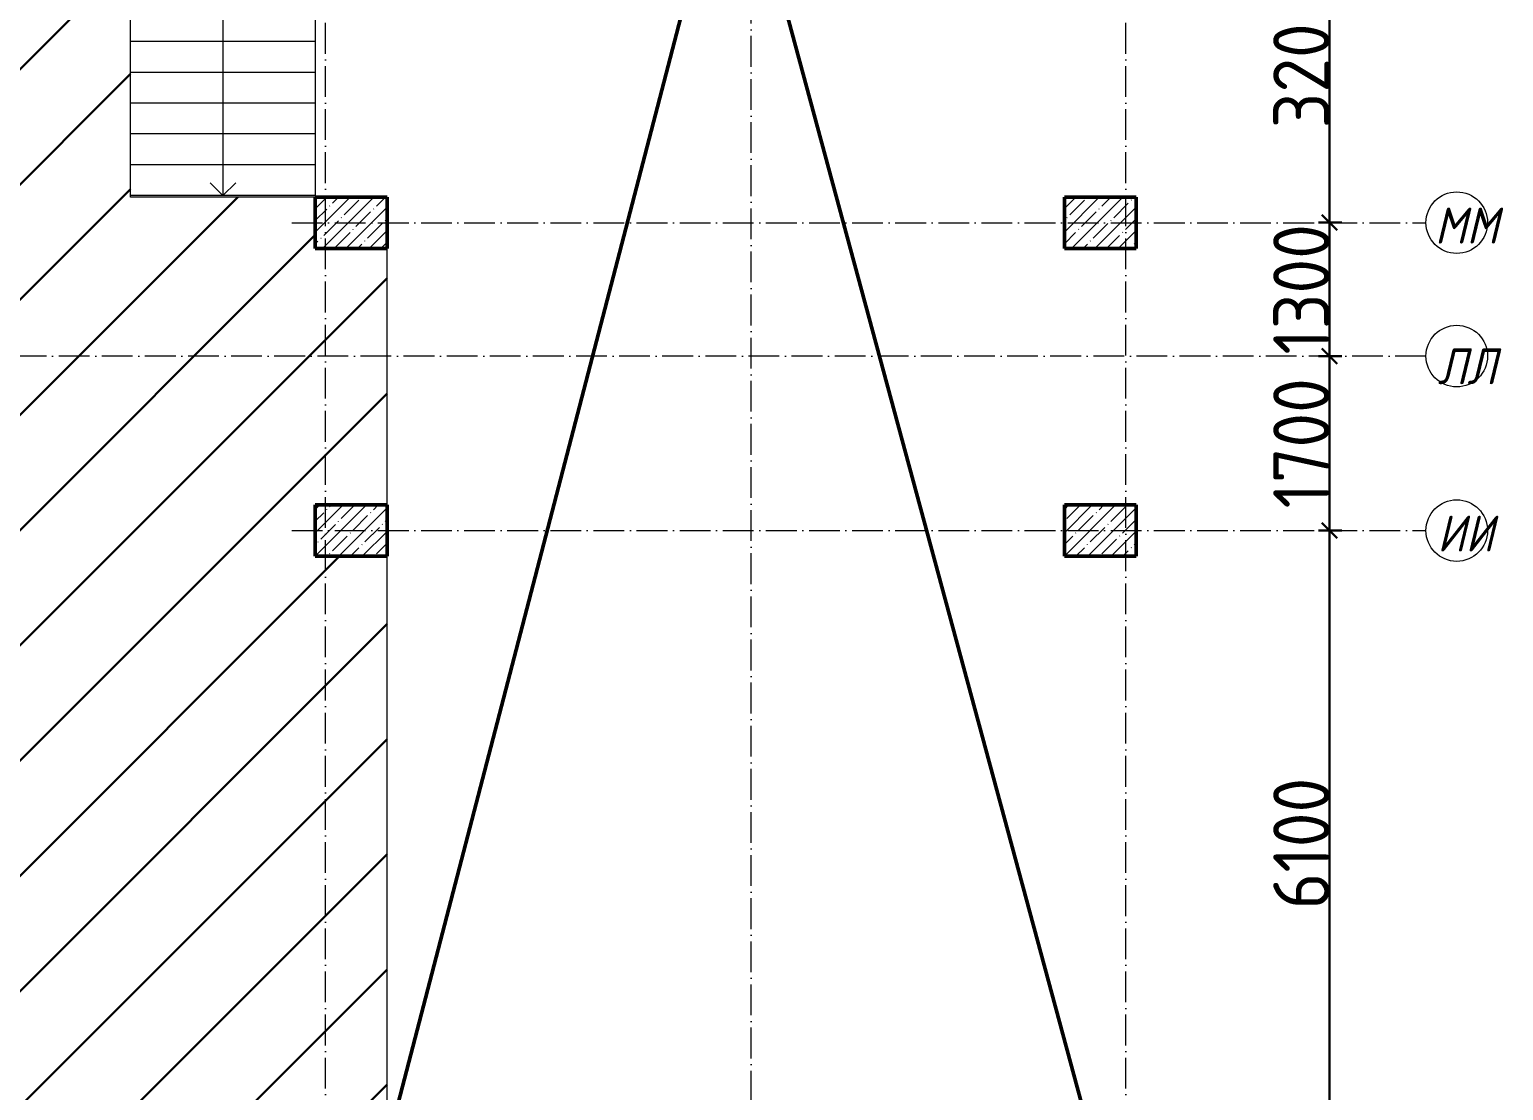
# Model space of a CAD drawing. Header units: millimetres. Extents: x -17017 to 628417, y -109036 to 199237.
# Drawn here: x 613976 to 628340, y -34590 to -24252 of the extents above; entities that cross this region are included whole.
import ezdxf

# ---------------------------------------------------------------- set-up
doc = ezdxf.new("R2010")
doc.units = ezdxf.units.MM
doc.linetypes.add('50_200_ШТРИХ_1Т_ш5_п1_п1_', pattern=[700, 500, -100, 0, -100])
for name, color, linetype, lineweight in [('A-____-____-DIMS', 7, 'Continuous', 9), ('A-DETL-____-OTLN-1', 7, 'Continuous', 50), ('A-FLOR-____-OTLN', 7, 'Continuous', 9), ('S-COLS-____-MCUT', 7, 'Continuous', 50), ('S-COLS-____-OTLN', 7, 'Continuous', 9), ('S-GRID-____-IDEN', 7, 'Continuous', 9), ('S-GRID-____-OTLN-1', 7, '50_200_ШТРИХ_1Т_ш5_п1_п1_', 9), ('S-STRS-____-OTLN-1', 7, 'Continuous', 9), ('стяжа', 7, 'Continuous', 30)]:
    doc.layers.add(name, color=color, linetype=linetype, lineweight=lineweight)
doc.styles.add('ISOCPEUR_I_9', font='isocpeui.ttf', dxfattribs={"width": 0.9, "height": 250})
doc.styles.add('СПДС', font='isocpeur.ttf', dxfattribs={"width": 0.9})
doc.dimstyles.new('ISO-2_5_0_9К_БОЛЬШОЙ_ОСИ', dxfattribs={"dimscale": 304.8, "dimtxt": 248.995294, "dimasz": 0.492126, "dimexe": 0.393701, "dimexo": 0, "dimgap": 0, "dimtad": 1, "dimdec": 0, "dimzin": 0, "dimdsep": 46, "dimtxsty": 'ISOCPEUR_I_9', "dimblk1": 'OBLIQUE', "dimblk2": 'OBLIQUE', "dimsah": 1, "dimcen": 0.09, "dimdle": 0.393701, "dimazin": 0, "dimtfac": 1, "dimtdec": 4, "dimtix": 1, "dimtmove": 0, "dimatfit": 3, "dimfxl": 1, "dimtvp": 1, "dimtolj": 1, "dimtzin": 0, "dimarcsym": 2})

# ---------------------------------------------------------------- blocks, each defined once
blk = doc.blocks.new('BSC_Колонна _Прямоугольная - 500х700-V96-АР1_План отверстий 3 этажа в осях 1-64_Ю-ЯЯ')
at = {"layer": 'S-COLS-____-OTLN'}
h = blk.add_hatch(dxfattribs=at)
h.set_pattern_fill('FP_101', color=256, style=0, pattern_type=2)
h.set_pattern_definition([(315, (-64381.04, 93600), (114.04925, 114.04925), []), (315, (-64381.04, 93485.95), (114.04925, 114.04925), [201.613, -40.323, 3.353, -36.97])])
h.paths.add_polyline_path([(-250, 350), (-250, -350), (250, -350), (250, 350)], flags=0)
at = {"layer": 'S-COLS-____-MCUT'}
for p, q in [((250, 350), (-250, 350)), ((-250, 350), (-250, -350)), ((250, -350), (250, 350)), ((-250, -350), (250, -350))]:
    blk.add_line(p, q, dxfattribs=at)
blk = doc.blocks.new('BSC_Колонна _Прямоугольная - 500х700-V105-АР1_План отверстий 3 этажа в осях 1-64_Ю-ЯЯ')
at = {"layer": 'S-COLS-____-OTLN'}
h = blk.add_hatch(dxfattribs=at)
h.set_pattern_fill('FP_110', color=256, style=0, pattern_type=2)
h.set_pattern_definition([(315, (-64381.04, 100900), (114.04925, 114.04925), []), (315, (-64381.04, 100785.95), (114.04925, 114.04925), [201.613, -40.323, 3.353, -36.97])])
h.paths.add_polyline_path([(-250, 350), (-250, -350), (250, -350), (250, 350)], flags=0)
at = {"layer": 'S-COLS-____-MCUT'}
for p, q in [((250, 350), (-250, 350)), ((-250, 350), (-250, -350)), ((250, -350), (250, 350)), ((-250, -350), (250, -350))]:
    blk.add_line(p, q, dxfattribs=at)
blk = doc.blocks.new('BSC_Колонна _Прямоугольная - 500х700-V108-АР1_План отверстий 3 этажа в осях 1-64_Ю-ЯЯ')
at = {"layer": 'S-COLS-____-OTLN'}
h = blk.add_hatch(dxfattribs=at)
h.set_pattern_fill('FP_113', color=256, style=0, pattern_type=2)
h.set_pattern_definition([(315, (-61381.04, 93600), (114.04925, 114.04925), []), (315, (-61381.04, 93485.95), (114.04925, 114.04925), [201.613, -40.323, 3.353, -36.97])])
h.paths.add_polyline_path([(-250, 350), (-250, -350), (250, -350), (250, 350)], flags=0)
at = {"layer": 'S-COLS-____-MCUT'}
for p, q in [((250, 350), (-250, 350)), ((-250, 350), (-250, -350)), ((250, -350), (250, 350)), ((-250, -350), (250, -350))]:
    blk.add_line(p, q, dxfattribs=at)
blk = doc.blocks.new('BSC_Колонна _Прямоугольная - 500х700-V109-АР1_План отверстий 3 этажа в осях 1-64_Ю-ЯЯ')
at = {"layer": 'S-COLS-____-OTLN'}
h = blk.add_hatch(dxfattribs=at)
h.set_pattern_fill('FP_114', color=256, style=0, pattern_type=2)
h.set_pattern_definition([(315, (-61381.04, 100900), (114.04925, 114.04925), []), (315, (-61381.04, 100785.95), (114.04925, 114.04925), [201.613, -40.323, 3.353, -36.97])])
h.paths.add_polyline_path([(-250, 350), (-250, -350), (250, -350), (250, 350)], flags=0)
at = {"layer": 'S-COLS-____-MCUT'}
for p, q in [((250, 350), (-250, 350)), ((-250, 350), (-250, -350)), ((250, -350), (250, 350)), ((-250, -350), (250, -350))]:
    blk.add_line(p, q, dxfattribs=at)
blk = doc.blocks.new('Ось сетки - Круг_Ø6_00__ISO-2_5_0_9K_-25732049-АР1_План отверстий 3 этажа в осях 1-64_Ю-ЯЯ')
at = {"layer": 'S-GRID-____-IDEN'}
blk.add_circle((0, 0), 3, dxfattribs=at)
blk = doc.blocks.new('_Oblique')
at = {"color": 0, "linetype": 'ByBlock', "lineweight": -2}
blk.add_line((-0.5, -0.5), (0.5, 0.5), dxfattribs=at)
blk = doc.blocks.new('*D2859')
at = {"layer": 'A-____-____-DIMS', "color": 0, "lineweight": -2, "transparency": 16777216}
for p, q in [((386905, -31702), (386905, -25362)), ((386799, -25482), (387025, -25482)), ((386799, -31582), (387025, -31582))]:
    blk.add_line(p, q, dxfattribs=at)
at = {"layer": 'Defpoints', "color": 0, "transparency": 16777216}
for p in [(386799, -25482), (386905, -25482), (386799, -31582)]:
    blk.add_point(p, dxfattribs=at)
at = {"layer": 'A-____-____-DIMS', "color": 0, "lineweight": -2, "transparency": 16777216, "xscale": 150, "yscale": 150, "zscale": 150}
for p, rotation in [((386905, -25482), 90), ((386905, -31582), 270)]:
    blk.add_blockref('_Oblique', p, dxfattribs=dict(at, rotation=rotation))
at = {"layer": 'A-____-____-DIMS', "color": 0, "transparency": 16777216, "insert": (386631, -28532), "char_height": 548.6, "attachment_point": 5, "rotation": 90, "style": 'СПДС'}
blk.add_mtext('\\A1;6100', dxfattribs=at)
blk = doc.blocks.new('*D2860')
at = {"layer": 'A-____-____-DIMS', "color": 0, "lineweight": -2, "transparency": 16777216}
for p, q in [((386905, -25602), (386905, -23662)), ((386799, -23782), (387025, -23782)), ((386799, -25482), (387025, -25482))]:
    blk.add_line(p, q, dxfattribs=at)
at = {"layer": 'Defpoints', "color": 0, "transparency": 16777216}
for p in [(386799, -23782), (386905, -23782), (386799, -25482)]:
    blk.add_point(p, dxfattribs=at)
at = {"layer": 'A-____-____-DIMS', "color": 0, "lineweight": -2, "transparency": 16777216, "xscale": 150, "yscale": 150, "zscale": 150}
for p, rotation in [((386905, -23782), 90), ((386905, -25482), 270)]:
    blk.add_blockref('_Oblique', p, dxfattribs=dict(at, rotation=rotation))
at = {"layer": 'A-____-____-DIMS', "color": 0, "transparency": 16777216, "insert": (386631, -24632), "char_height": 548.6, "attachment_point": 5, "rotation": 90, "style": 'СПДС'}
blk.add_mtext('\\A1;1700', dxfattribs=at)
blk = doc.blocks.new('*D2861')
at = {"layer": 'A-____-____-DIMS', "color": 0, "lineweight": -2, "transparency": 16777216}
for p, q in [((386905, -23902), (386905, -22362)), ((386799, -22482), (387025, -22482)), ((386799, -23782), (387025, -23782))]:
    blk.add_line(p, q, dxfattribs=at)
at = {"layer": 'Defpoints', "color": 0, "transparency": 16777216}
for p in [(386799, -22482), (386905, -22482), (386799, -23782)]:
    blk.add_point(p, dxfattribs=at)
at = {"layer": 'A-____-____-DIMS', "color": 0, "lineweight": -2, "transparency": 16777216, "xscale": 150, "yscale": 150, "zscale": 150}
for p, rotation in [((386905, -22482), 90), ((386905, -23782), 270)]:
    blk.add_blockref('_Oblique', p, dxfattribs=dict(at, rotation=rotation))
at = {"layer": 'A-____-____-DIMS', "color": 0, "transparency": 16777216, "insert": (386631, -23132), "char_height": 548.6, "attachment_point": 5, "rotation": 90, "style": 'СПДС'}
blk.add_mtext('\\A1;1300', dxfattribs=at)
blk = doc.blocks.new('*D2862')
at = {"layer": 'A-____-____-DIMS', "color": 0, "lineweight": -2, "transparency": 16777216}
for p, q in [((386905, -22602), (386905, -19162)), ((386799, -19282), (387025, -19282)), ((386799, -22482), (387025, -22482))]:
    blk.add_line(p, q, dxfattribs=at)
at = {"layer": 'Defpoints', "color": 0, "transparency": 16777216}
for p in [(386799, -19282), (386905, -19282), (386799, -22482)]:
    blk.add_point(p, dxfattribs=at)
at = {"layer": 'A-____-____-DIMS', "color": 0, "lineweight": -2, "transparency": 16777216, "xscale": 150, "yscale": 150, "zscale": 150}
for p, rotation in [((386905, -19282), 90), ((386905, -22482), 270)]:
    blk.add_blockref('_Oblique', p, dxfattribs=dict(at, rotation=rotation))
at = {"layer": 'A-____-____-DIMS', "color": 0, "transparency": 16777216, "insert": (386631, -20882), "char_height": 548.6, "attachment_point": 5, "rotation": 90, "style": 'СПДС'}
blk.add_mtext('\\A1;3200', dxfattribs=at)
blk = doc.blocks.new('3эт')
at = {"layer": 'S-GRID-____-OTLN-1', "color": 251, "ltscale": 0.6, "true_color": 0x636466}
for p, q in [((377120.7, -46882.4), (377120.7, 4029.4)), ((381270.7, -37346.8), (381270.7, 4029.4)), ((384920.7, -46882.4), (384920.7, 4029.4)), ((376792, -22482.4), (387845.1, -22482.4)), ((387845.1, -23782.4), (279101.9, -23782.4)), ((376792, -25482.4), (387845.1, -25482.4))]:
    blk.add_line(p, q, dxfattribs=at)
at = {"layer": 'S-GRID-____-IDEN', "xscale": 99.99999999999993, "yscale": 99.99999999999993, "zscale": 99.99999999999993}
for p, rotation in [((388145.1, -22482.4), 269.9999999999995), ((388145.1, -23782.4), 89.9999999999998), ((388145.1, -25482.4), 269.9999999999995)]:
    blk.add_blockref('Ось сетки - Круг_Ø6_00__ISO-2_5_0_9K_-25732049-АР1_План отверстий 3 этажа в осях 1-64_Ю-ЯЯ', p, dxfattribs=dict(at, rotation=rotation))
at = {"layer": 'S-GRID-____-IDEN', "char_height": 350, "attachment_point": 1, "style": 'ISOCPEUR_I_9'}
for s, insert, width in [('ММ', (387931, -22335.8), 505.063), ('ЛЛ', (387960, -23706.3), 447.342), ('ИИ', (387954.9, -25335.8), 447.342)]:
    blk.add_mtext(s, dxfattribs=dict(at, insert=insert, width=width))
at = {"layer": 'A-____-____-DIMS'}
for base, p1, p2, override, picture, middle in [((386904.9, -19282.4), (386798.9, -22482.4), (386798.9, -19282.4), {"dimtxt": 1.8, "dimpost": '<>', "dimtxsty": 'СПДС', "dimfxl": 3200}, '*D2862', (386630.6, -20882.4)), ((386904.9, -22482.4), (386798.9, -23782.4), (386798.9, -22482.4), {"dimtxt": 1.8, "dimpost": '<>', "dimtxsty": 'СПДС', "dimfxl": 1300}, '*D2861', (386630.6, -23132.4)), ((386904.9, -23782.4), (386798.9, -25482.4), (386798.9, -23782.4), {"dimtxt": 1.8, "dimpost": '<>', "dimtxsty": 'СПДС', "dimfxl": 1700}, '*D2860', (386630.6, -24632.4)), ((386904.9, -25482.4), (386798.9, -31582.4), (386798.9, -25482.4), {"dimtxt": 1.8, "dimpost": '<>', "dimtxsty": 'СПДС', "dimfxl": 6100}, '*D2859', (386630.6, -28532.4))]:
    dim = blk.add_linear_dim(base=base, p1=p1, p2=p2, angle=90, dimstyle='ISO-2_5_0_9К_БОЛЬШОЙ_ОСИ', override=override, dxfattribs=at)
    dim.commit()
    dim.dimension.update_dxf_attribs({"geometry": picture, "text_midpoint": middle})

msp = doc.modelspace()

# ---------------------------------------------------------------- hatches: boundary and pattern name
at = {"layer": 'стяжа'}
h = msp.add_hatch(dxfattribs=at)
h.set_pattern_fill('ANSI31', color=5, scale=250)
h.set_pattern_definition([(45, (239739.3, -3652.16), (-561.266, 561.266), [])])
h.paths.add_polyline_path([(614960, -17285), (616760, -17285), (616760, -16785), (617460, -16785), (617460, -11435), (616760, -11435), (616760, -10935), (617460, -10935), (617460, -9685), (615960, -9685), (615760, -9685), (615760, -9585), (615760, -8285), (615760, -8085), (615760, -7360), (615754, -7360), (615754, -7285), (615754, -7279), (615754, -7210), (615760, -5685), (615754, -5685), (615754, -5610), (615760, -5085), (615335, -5085), (615335, -5091), (615260, -5091), (615260, -5085), (612760, -5085), (612760, -5335), (612260, -5335), (612260, -5085), (610460, -5085), (610460, -5091), (610385, -5091), (610010, -5088), (610010, -5185), (609810, -5185), (609810, -5085), (609410, -5085), (609410, -5091), (609335, -5091), (607535, -5085), (607535, -5091), (607460, -5091), (607110, -5087), (607110, -5185), (606910, -5185), (606910, -5335), (606910, -5660), (606916, -5660), (606916, -5735), (606910, -7360), (606916, -7360), (606916, -7429), (606916, -7435), (606916, -7510), (606912, -8085), (607510, -8085), (607510, -8785), (607510, -11435), (607510, -12135), (607010, -12135), (607010, -12335), (607010, -12835), (607010, -14685), (607010, -14835), (607510, -14835), (607510, -15535), (606310, -15535), (606310, -15185), (601710, -15185), (601210, -15185), (601210, -15715), (601210, -15965), (601210, -18085), (601760, -18085), (601960, -18085), (602460, -18085), (602460, -18235), (602460, -19235), (602460, -19485), (601960, -19485), (601960, -20635), (601960, -22535), (602460, -22535), (602460, -23935), (601710, -23935), (601010, -23935), (601010, -23435), (601010, -23335), (601010, -23135), (601010, -20635), (601010, -20135), (601010, -18185), (601010, -18085), (601010, -15965), (601010, -15715), (601010, -15185), (601010, -14685), (601010, -13885), (601710, -13885), (601710, -13985), (601710, -14485), (601710, -14685), (601710, -14985), (606310, -14985), (606310, -14685), (606310, -12835), (606310, -12335), (606310, -10635), (606810, -10635), (606810, -8835), (606310, -8835), (606310, -8335), (606710, -8335), (606710, -7510), (606704, -7510), (606704, -7435), (606704, -7429), (606704, -7360), (606710, -5735), (606704, -5735), (606704, -5660), (606710, -5335), (606410, -5335), (606410, -5085), (604610, -5085), (604610, -5091), (604535, -5091), (603635, -5085), (603635, -5091), (603560, -5091), (603560, -5085), (601760, -5085), (601760, -5091), (601710, -5091), (601710, -5185), (601510, -5185), (601510, -5335), (601010, -5335), (601010, -5185), (600810, -5185), (600810, -5085), (600635, -5085), (600635, -5091), (600560, -5091), (600560, -5085), (598760, -5085), (598760, -5335), (598460, -5335), (598460, -6685), (599260, -6685), (599260, -8235), (598960, -8235), (598960, -9705), (598960, -9905), (598960, -10135), (598960, -10735), (598960, -10935), (598960, -11535), (598960, -11585), (598960, -11685), (598460, -11685), (598460, -14685), (598760, -14685), (599210, -14685), (599210, -16585), (598460, -16585), (598460, -20135), (598760, -20135), (598760, -20635), (598460, -20635), (598460, -22835), (598760, -22835), (598760, -23335), (598520, -23335), (598520, -23875), (598520, -23935), (598216, -23935), (598210, -26095), (598260, -26095), (598260, -26035), (598520, -26035), (598520, -27135), (599760, -27135), (599760, -26335), (601860, -26335), (601910, -26335), (603960, -26335), (604010, -26335), (605735, -26335), (606985, -26335), (607035, -26335), (609280, -26335), (609280, -27135), (609280, -27335), (609280, -29885), (609280, -29935), (609280, -32535), (609280, -32585), (609280, -35135), (609360, -35135), (609360, -35135), (611659, -35135), (612259, -35135), (612259, -35335), (612260, -35335), (612760, -35335), (612760, -35135), (616760, -35135), (616760, -34835), (617460, -34835), (617460, -29385), (616760, -29385), (616760, -28885), (617460, -28885), (617460, -26385), (616760, -26385), (616760, -25885), (614960, -25885)])
h.paths.add_polyline_path([(607010, -23435), (607010, -23935), (606310, -23935), (606310, -23435)], flags=16)
h.paths.add_polyline_path([(607110, -20635), (607010, -20635), (606310, -20635), (605410, -20635), (605410, -19335), (607110, -19335)], flags=16)
h.paths.add_polyline_path([(607010, -20135), (606310, -20135), (606310, -20535), (605510, -20535), (605510, -19435), (607010, -19435)], flags=0)
h.paths.add_polyline_path([(605610, -20135), (605610, -19485), (607010, -19485), (605718, -19593)], flags=0)
h.paths.add_polyline_path([(611160, -20635), (611160, -19335), (612860, -19335), (612860, -20635), (612760, -20635), (612060, -20635)], flags=16)
h.paths.add_polyline_path([(611960, -22935), (612760, -22935), (612760, -23435), (612760, -23935), (612060, -23935), (611960, -23935)], flags=16)
h.paths.add_polyline_path([(611260, -20535), (612060, -20535), (612060, -20135), (611260, -20135)], flags=0)
h.paths.add_polyline_path([(612060, -23035), (612660, -23035), (612660, -23435), (612060, -23435)], flags=0)
h.paths.add_polyline_path([(612760, -19435), (612760, -19435), (611260, -19435), (611260, -19435)], flags=0)
h.paths.add_polyline_path([(612060, -27135), (612760, -27135), (612760, -27635), (612060, -27635)], flags=16)
h.paths.add_polyline_path([(612060, -16435), (612060, -16250), (612060, -16100), (612060, -15185), (612060, -14685), (612760, -14685), (612760, -15185), (612760, -16100), (612760, -16250), (612760, -16435)], flags=16)
h.paths.add_polyline_path([(612160, -16335), (612160, -16250), (612060, -16250), (612060, -16100), (612160, -16100), (612160, -16035), (612660, -16035), (612660, -16100), (612760, -16100), (612760, -16250), (612660, -16250), (612660, -16335)], flags=0)
h.paths.add_polyline_path([(612660, -16135), (612160, -16135), (612160, -16250), (612060, -16250), (612110, -16175), (612060, -16100), (612160, -16100), (612160, -16135), (612660, -16135), (612660, -16100), (612760, -16100), (612710, -16175), (612760, -16250), (612660, -16250)], flags=0)
h.paths.add_polyline_path([(612260, -15285), (612160, -15935), (612160, -15935), (612660, -15935), (612660, -15185)], flags=0)
h.paths.add_polyline_path([(612060, -30635), (612760, -30635), (612760, -31135), (612060, -31135)], flags=16)
h.paths.add_polyline_path([(612060, -12835), (612060, -12335), (612060, -11985), (612760, -11985), (612760, -12085), (612760, -12335), (612760, -12835)], flags=16)
h.paths.add_polyline_path([(612160, -12335), (612160, -12085), (612660, -12085), (612760, -12085), (612760, -12335), (612660, -12335)], flags=0)
h.paths.add_polyline_path([(612660, -12085), (612760, -12085), (612710, -12210), (612760, -12335), (612660, -12335)], flags=0)
h.paths.add_polyline_path([(601710, -12835), (601010, -12835), (601010, -12335), (601010, -11935), (601710, -11935), (601710, -12335)], flags=16)
h.paths.add_polyline_path([(601110, -12335), (601110, -12035), (601612, -12035), (601610, -12035), (601610, -12335)], flags=0)
h.paths.add_polyline_path([(612060, -8835), (612060, -8335), (612060, -7885), (612760, -7885), (612760, -8335), (612760, -8835)], flags=16)
h.paths.add_polyline_path([(612160, -8335), (612160, -7985), (612660, -7985), (612660, -8335)], flags=0)
h.paths.add_polyline_path([(601710, -8835), (601010, -8835), (601010, -8335), (601710, -8335)], flags=16)

# ---------------------------------------------------------------- linework, layer by layer
at = {"layer": 'A-DETL-____-OTLN-1'}
for p, q in [((617460, -35135), (624260, -8985)), ((617460, -9685), (624260, -34835))]:
    msp.add_line(p, q, dxfattribs=at)
at = {"layer": 'A-FLOR-____-OTLN'}
for p, q in [((614960, -25885), (614960, -17285)), ((616760, -25885), (614960, -25885)), ((617460, -28885), (617460, -26385)), ((617460, -34835), (617460, -29385))]:
    msp.add_line(p, q, dxfattribs=at)
at = {"layer": 'S-STRS-____-OTLN-1'}
for p, q in [((615860, -24070), (615860, -24370)), ((616760, -24070), (616760, -24370)), ((616760, -24370), (614960, -24370)), ((616760, -24370), (614960, -24370)), ((615860, -24370), (615860, -24670)), ((616760, -24370), (616760, -24670)), ((616760, -24670), (614960, -24670)), ((616760, -24670), (614960, -24670)), ((615860, -24670), (615860, -24970)), ((616760, -24670), (616760, -24970)), ((616760, -24970), (614960, -24970)), ((616760, -24970), (614960, -24970)), ((615860, -24970), (615860, -25270)), ((616760, -24970), (616760, -25270)), ((616760, -25270), (614960, -25270)), ((616760, -25270), (614960, -25270)), ((615860, -25270), (615860, -25570)), ((616760, -25270), (616760, -25570)), ((616760, -25570), (614960, -25570)), ((616760, -25570), (614960, -25570)), ((615860, -25570), (615860, -25870)), ((616760, -25570), (616760, -25870)), ((615860, -25870), (615735, -25745)), ((615860, -25870), (615985, -25745)), ((616760, -25870), (614960, -25870))]:
    msp.add_line(p, q, dxfattribs=at)

# ---------------------------------------------------------------- block references
at = {"layer": 'S-COLS-____-OTLN', "rotation": 89.9999999999999}
for name, p in [('BSC_Колонна _Прямоугольная - 500х700-V96-АР1_План отверстий 3 этажа в осях 1-64_Ю-ЯЯ', (617110, -26135)), ('BSC_Колонна _Прямоугольная - 500х700-V105-АР1_План отверстий 3 этажа в осях 1-64_Ю-ЯЯ', (624410, -26135)), ('BSC_Колонна _Прямоугольная - 500х700-V108-АР1_План отверстий 3 этажа в осях 1-64_Ю-ЯЯ', (617110, -29135)), ('BSC_Колонна _Прямоугольная - 500х700-V109-АР1_План отверстий 3 этажа в осях 1-64_Ю-ЯЯ', (624410, -29135))]:
    msp.add_blockref(name, p, dxfattribs=at)
at = {"layer": 'стяжа'}
msp.add_blockref('3эт', (239739, -3652), dxfattribs=at)

doc.saveas('drawing.dxf')
